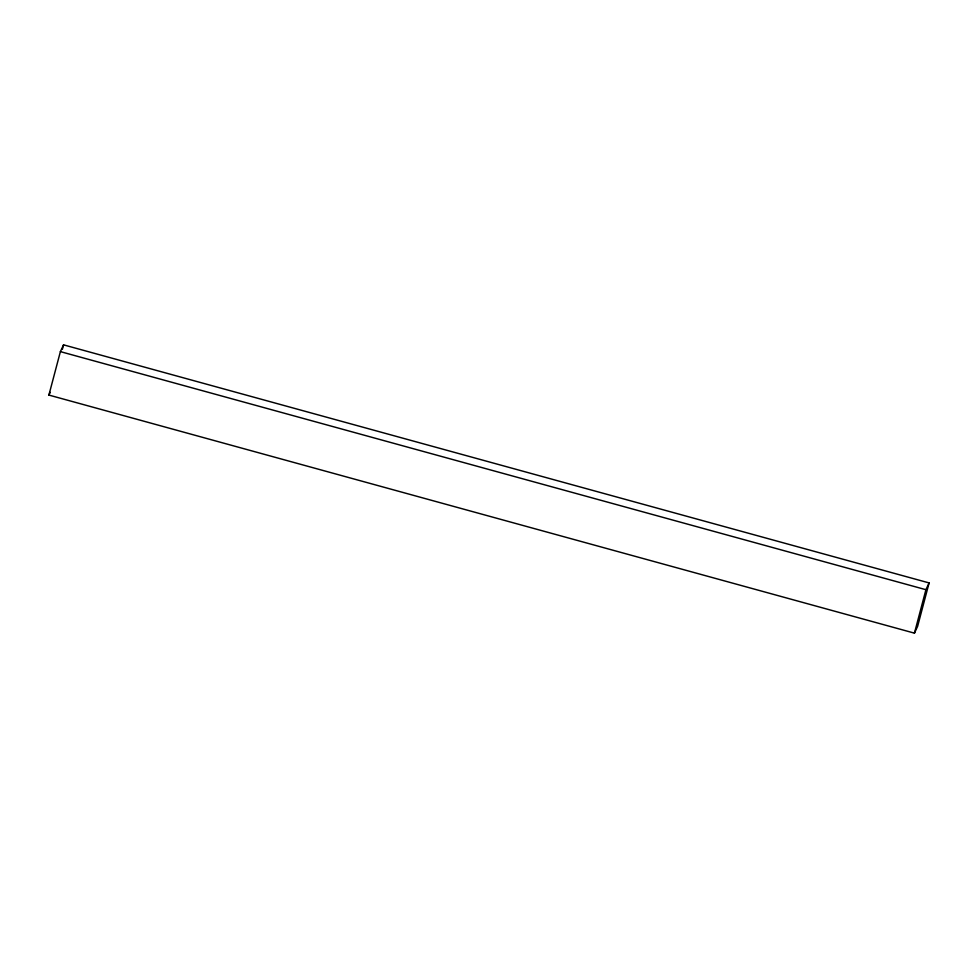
<?xml version="1.0" encoding="UTF-8"?>
<svg xmlns="http://www.w3.org/2000/svg" width="978" height="978" viewBox="0 0 978 978"><rect width="100%" height="100%" fill="white"/><g stroke="black" fill="none" stroke-linecap="round" stroke-linejoin="round"><path stroke-width="1.47" d="M48.9 395.075L60.391 351.628L63.558 344.855L929.1 582.925L917.608 626.372L914.442 633.145L48.9 395.075L50.171 392.361M62.409 349.195L63.558 344.855M914.442 633.145L925.921 589.697L929.1 582.925M60.391 351.628L925.921 589.697"/></g></svg>
